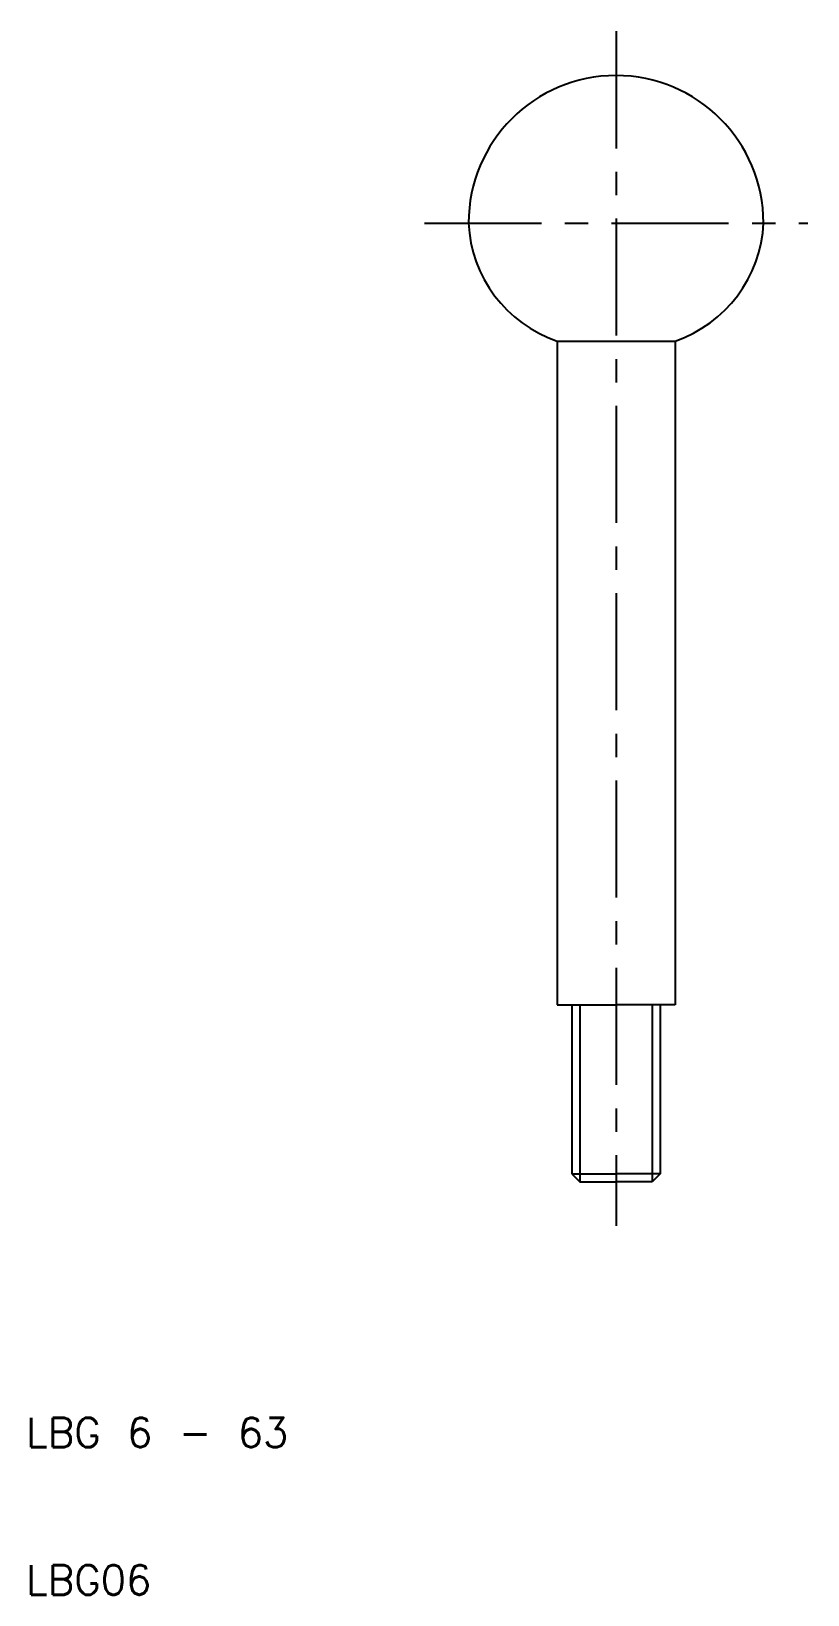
# Model space of a CAD drawing. Extents: x 10 to 63, y 10 to 116.
import ezdxf

# ---------------------------------------------------------------- set-up
doc = ezdxf.new("R2010")
doc.units = 0
doc.header["$LTSCALE"] = 0.25
doc.linetypes.add('CENTER', pattern=[50.8, 31.75, -6.35, 6.35, -6.35])
doc.layers.get('0').update_dxf_attribs({"linetype": 'CONTINUOUS'})
doc.layers.add('CENTER', color=1, linetype='CENTER')
doc.styles.get("Standard").update_dxf_attribs({"font": 'txt.shx', "bigfont": 'extfont.shx'})

msp = doc.modelspace()

# ---------------------------------------------------------------- linework, layer by layer
for p, q in [((46, 95), (46, 50)), ((46, 95), (54, 95)), ((54, 95), (54, 50)), ((46, 50), (47, 50)), ((47, 50), (47, 38.54)), ((47, 50), (50, 50)), ((53, 50), (50, 50)), ((53, 50), (53, 38.54)), ((54, 50), (53, 50)), ((47, 38.54), (47.54, 38)), ((47, 38.54), (50, 38.54)), ((53, 38.54), (50, 38.54)), ((53, 38.54), (52.46, 38)), ((47.54, 38), (50, 38)), ((52.46, 38), (50, 38))]:
    msp.add_line(p, q)
at = {"color": 3}
for p, q in [((47.54, 50), (47.54, 38)), ((52.46, 50), (52.46, 38))]:
    msp.add_line(p, q, dxfattribs=at)
for centre, radius, start, end in [((50, 103), 10, 0, 180), ((48.87, 103.4), 8.88, 182.601, 251.1388), ((51.13, 103.4), 8.88, 288.8612, 357.399)]:
    msp.add_arc(centre, radius, start, end)
at = {"layer": 'CENTER', "color": 1, "linetype": 'CENTER'}
for p, q in [((50, 116), (50, 35)), ((37, 103), (63, 103))]:
    msp.add_line(p, q, dxfattribs=at)

# ---------------------------------------------------------------- texts
for s, p in [('LBG 6 - 63', (10, 20)), ('LBG06', (10, 10))]:
    msp.add_text(s, height=2).set_placement(p)

doc.saveas('drawing.dxf')
